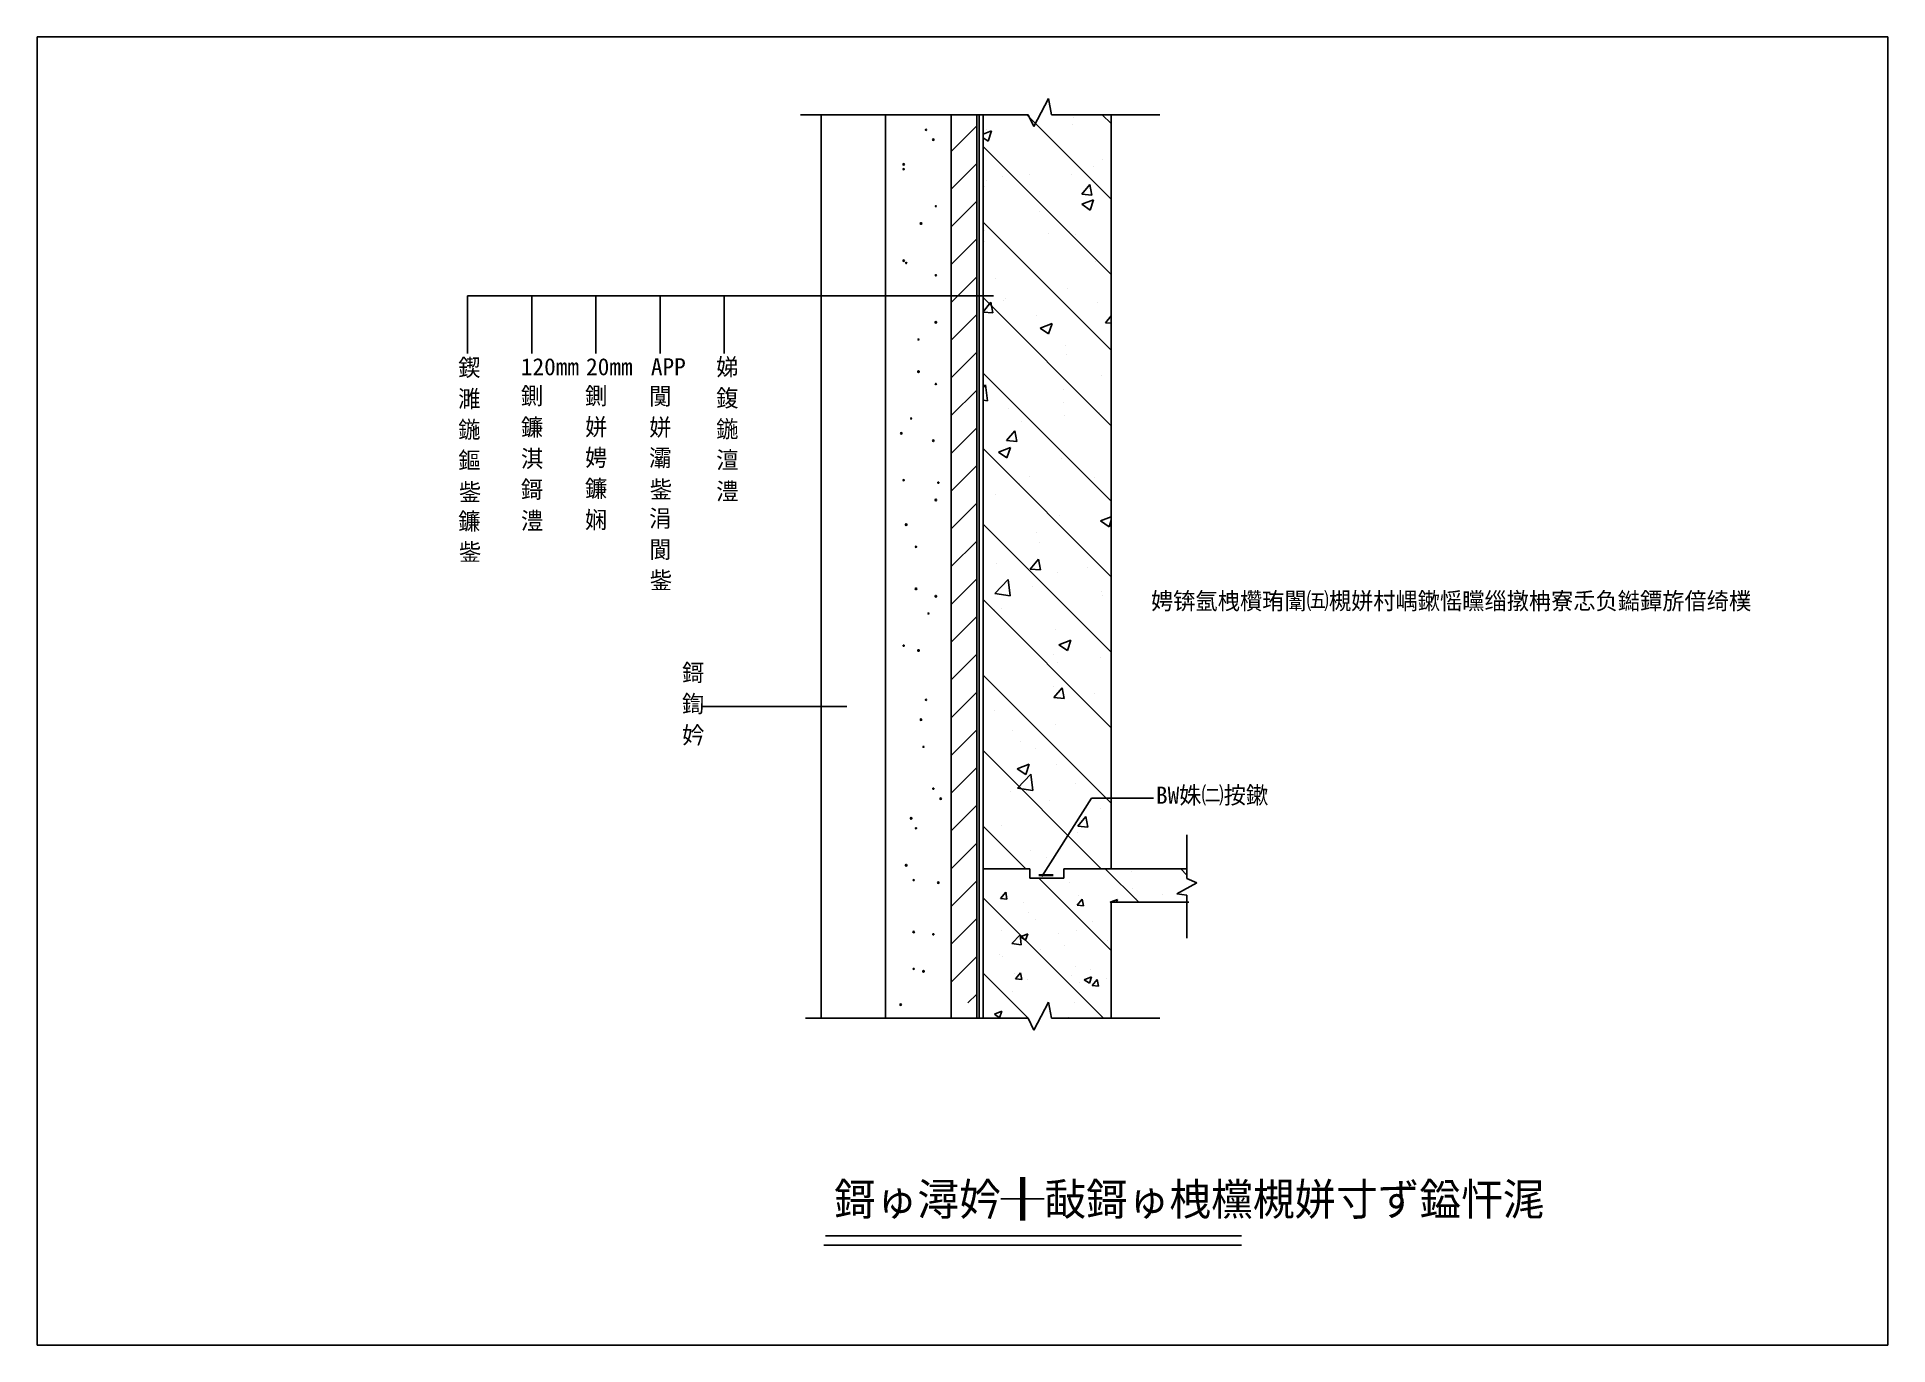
# Model space of a CAD drawing. Header units: metres. Extents: x 0 to 260, y 0 to 184.
import ezdxf

# ---------------------------------------------------------------- set-up
doc = ezdxf.new("R2010")
doc.units = ezdxf.units.M
doc.layers.add(' ', color=7, linetype='Continuous')

msp = doc.modelspace()

# ---------------------------------------------------------------- linework, layer by layer
for p, q in [((259.82, 183.71), (0, 183.71)), ((0, 183.71), (0, 0)), ((259.82, 0), (259.82, 183.71)), ((139.93, 171.14), (141.98, 175.06)), ((141.98, 175.06), (142.38, 172.8)), ((107.17, 172.8), (139.14, 172.8)), ((110.08, 172.8), (110.08, 45.89)), ((119.08, 172.8), (119.08, 45.89)), ((128.3, 172.8), (128.3, 45.89)), ((131.9, 172.8), (131.9, 45.89)), ((132.26, 172.8), (132.26, 45.89)), ((132.79, 172.8), (132.79, 45.89)), ((150.79, 160.94), (138.93, 172.8)), ((139.14, 172.8), (139.93, 171.14)), ((142.38, 172.8), (157.63, 172.8)), ((145.56, 172.38), (145.56, 172.38)), ((150.79, 171.54), (149.53, 172.8)), ((150.79, 172.8), (150.79, 66.88)), ((128.3, 167.65), (131.9, 171.25)), ((132.79, 170.05), (133.99, 170.51)), ((132.79, 169.55), (133.5, 169.06)), ((133.24, 170.69), (133.24, 170.69)), ((133.5, 169.06), (133.99, 170.51)), ((145.42, 171.44), (145.42, 171.44)), ((150.79, 150.33), (132.79, 168.33)), ((149.55, 166.56), (149.55, 166.56)), ((128.3, 162.35), (131.9, 165.95)), ((135.55, 164.16), (135.55, 164.16)), ((139.25, 164.39), (139.25, 164.39)), ((145.27, 164.39), (145.27, 164.39)), ((148.34, 165.59), (148.34, 165.59)), ((132.95, 162.7), (132.95, 162.7)), ((133.24, 163.6), (133.24, 163.6)), ((146.64, 161.63), (147.8, 163)), ((146.64, 161.63), (148.08, 161.5)), ((148.07, 161.5), (147.8, 163)), ((128.3, 157.05), (131.9, 160.65)), ((140.75, 159.18), (140.75, 159.18)), ((146.64, 160.21), (148.32, 160.85)), ((146.64, 160.21), (147.83, 159.4)), ((147.83, 159.4), (148.32, 160.85)), ((150.79, 139.72), (132.79, 157.72)), ((133, 156.49), (133, 156.49)), ((142.02, 156.12), (142.02, 156.12)), ((144.98, 156.4), (144.98, 156.4)), ((145.81, 155.95), (145.81, 155.95)), ((128.3, 151.74), (131.9, 155.34)), ((132.93, 154.92), (132.93, 154.92)), ((148.56, 152.24), (148.56, 152.24)), ((128.3, 146.44), (131.9, 150.04)), ((134.56, 149.84), (134.56, 149.84)), ((144.69, 148.41), (144.69, 148.41)), ((60.45, 147.36), (60.45, 139.25)), ((60.45, 147.36), (134.26, 147.36)), ((69.45, 147.36), (69.45, 139.25)), ((78.45, 147.36), (78.45, 139.25)), ((87.45, 147.36), (87.45, 139.25)), ((96.45, 147.36), (96.45, 139.25)), ((150.79, 129.12), (132.79, 147.12)), ((132.79, 145.11), (133.91, 146.46)), ((134.19, 144.95), (133.91, 146.46)), ((135.71, 146.65), (135.71, 146.65)), ((135.98, 146.98), (135.98, 146.98)), ((148.79, 146.43), (148.79, 146.43)), ((128.3, 141.14), (131.9, 144.74)), ((132.79, 145.08), (134.19, 144.95)), ((140.31, 144.57), (140.31, 144.57)), ((140.8, 142.8), (142.48, 143.45)), ((141.99, 142), (142.48, 143.45)), ((149.97, 143.57), (150.79, 144.55)), ((149.97, 143.57), (150.79, 143.5)), ((140.8, 142.8), (141.99, 142)), ((144.4, 140.42), (144.4, 140.42)), ((128.3, 135.83), (131.9, 139.43)), ((144.55, 139.18), (144.55, 139.18)), ((150.56, 139.98), (150.56, 139.98)), ((150.79, 118.51), (132.79, 136.51)), ((149.48, 136.17), (149.48, 136.17)), ((128.3, 130.53), (131.9, 134.13)), ((132.79, 134.5), (133.15, 134.87)), ((132.79, 132.69), (133.41, 132.59)), ((133.41, 132.59), (133.14, 134.87)), ((135.48, 133.77), (135.48, 133.77)), ((144.11, 134.17), (144.11, 134.17)), ((136.36, 131.49), (136.36, 131.49)), ((144.1, 132.43), (144.1, 132.43)), ((144.25, 130.51), (144.25, 130.51)), ((149.17, 130.95), (149.17, 130.95)), ((128.3, 125.23), (131.9, 128.83)), ((136.09, 127.03), (137.24, 128.4)), ((137.52, 126.9), (137.24, 128.4)), ((138.24, 129.72), (138.24, 129.72)), ((150.79, 107.9), (132.79, 125.9)), ((134.96, 125.4), (136.64, 126.04)), ((134.96, 125.4), (136.15, 124.59)), ((136.09, 127.03), (137.52, 126.9)), ((136.15, 124.59), (136.64, 126.04)), ((128.3, 119.92), (131.9, 123.52)), ((143.81, 124.44), (143.81, 124.44)), ((147.02, 122.24), (147.02, 122.24)), ((137.93, 121.04), (137.93, 121.04)), ((139.34, 121.97), (139.34, 121.97)), ((148.49, 121.85), (148.49, 121.85)), ((128.3, 114.62), (131.9, 118.22)), ((134.49, 119.45), (134.49, 119.45)), ((150.79, 97.3), (132.79, 115.3)), ((143.52, 116.45), (143.52, 116.45)), ((149.28, 115.74), (150.79, 116.31)), ((149.28, 115.74), (150.48, 114.93)), ((150.48, 114.93), (150.79, 115.86)), ((128.3, 109.32), (131.9, 112.92)), ((140.24, 114.18), (140.24, 114.18)), ((140.71, 112.77), (140.71, 112.77)), ((134.66, 109.71), (134.66, 109.71)), ((139.42, 108.97), (140.57, 110.35)), ((140.85, 108.85), (140.57, 110.35)), ((147.48, 109.17), (147.48, 109.17)), ((128.3, 104.01), (131.9, 107.61)), ((134.46, 105.57), (136.33, 107.52)), ((136.59, 105.24), (136.33, 107.52)), ((139.42, 108.97), (140.85, 108.85)), ((143.23, 108.46), (143.23, 108.46)), ((150.79, 86.69), (132.79, 104.69)), ((134.46, 105.57), (136.59, 105.24)), ((139.73, 106.48), (139.73, 106.48)), ((149.41, 105.78), (149.41, 105.78)), ((149.55, 105.3), (149.55, 105.3)), ((128.3, 98.71), (131.9, 102.31)), ((134.39, 103.31), (134.39, 103.31)), ((135.41, 103.38), (135.41, 103.38)), ((142.94, 100.47), (142.94, 100.47)), ((143.44, 98.33), (145.12, 98.98)), ((144.64, 97.53), (145.12, 98.98)), ((128.3, 93.41), (131.9, 97.01)), ((142.7, 96.97), (142.7, 96.97)), ((143.44, 98.33), (144.64, 97.53)), ((149.25, 96.63), (149.25, 96.63)), ((150.79, 76.08), (132.79, 94.08)), ((143.24, 95.84), (143.24, 95.84)), ((128.3, 88.1), (131.9, 91.71)), ((142.65, 92.48), (142.65, 92.48)), ((142.75, 90.92), (143.9, 92.3)), ((144.18, 90.8), (143.9, 92.3)), ((148.42, 91.46), (148.42, 91.46)), ((113.69, 89.68), (93.24, 89.68)), ((134.42, 89.06), (134.42, 89.06)), ((142.75, 90.92), (144.18, 90.8)), ((128.3, 82.8), (131.9, 86.4)), ((136.92, 86.37), (136.92, 86.37)), ((142.93, 87.16), (142.93, 87.16)), ((149.38, 66.88), (132.79, 83.48)), ((138.03, 84.7), (138.03, 84.7)), ((140.17, 83.79), (140.17, 83.79)), ((142.35, 84.49), (142.35, 84.49)), ((128.3, 77.5), (131.9, 81.1)), ((137.6, 80.93), (139.28, 81.57)), ((137.6, 80.93), (138.8, 80.12)), ((138.8, 80.12), (139.28, 81.57)), ((143.09, 81.48), (143.09, 81.48)), ((137.64, 78.22), (139.51, 80.17)), ((137.64, 78.22), (139.77, 77.89)), ((139.77, 77.89), (139.51, 80.17)), ((145.71, 78.89), (145.71, 78.89)), ((128.3, 72.2), (131.9, 75.8)), ((136.62, 77.7), (136.62, 77.7)), ((148.03, 76.8), (141.04, 65.8)), ((142.06, 76.51), (142.06, 76.51)), ((148.03, 76.8), (156.73, 76.8)), ((149.34, 75.39), (149.34, 75.39)), ((138.78, 66.88), (132.79, 72.87)), ((135.34, 72.99), (135.34, 72.99)), ((146.08, 72.87), (147.23, 74.25)), ((146.08, 72.87), (147.51, 72.74)), ((147.51, 72.74), (147.23, 74.25)), ((128.3, 66.89), (131.9, 70.49)), ((133.25, 72.5), (133.25, 72.5)), ((146.06, 71.96), (146.06, 71.96)), ((161.41, 71.65), (161.41, 65.53)), ((139.39, 69.43), (139.39, 69.43)), ((141.77, 68.52), (141.77, 68.52)), ((128.3, 61.59), (131.9, 65.19)), ((139.35, 66.88), (132.79, 66.88)), ((139.31, 66.18), (139.31, 66.18)), ((139.35, 66.86), (139.33, 66.88)), ((139.35, 65.59), (139.35, 66.88)), ((139.35, 65.59), (144.14, 65.59)), ((150.79, 55.42), (140.61, 65.59)), ((140.64, 66.03), (142.64, 66.03)), ((140.64, 65.92), (142.63, 65.92)), ((161.41, 66.88), (144.14, 66.88)), ((144.14, 65.59), (144.14, 66.88)), ((144.87, 65.02), (144.87, 65.02)), ((154.64, 62.18), (149.93, 66.88)), ((153.61, 66.52), (153.61, 66.52)), ((159.13, 66.82), (159.13, 66.82)), ((161.41, 66.01), (160.54, 66.88)), ((161.41, 65.53), (162.8, 64.91)), ((149.71, 45.89), (132.79, 62.82)), ((135.25, 62.71), (135.97, 63.58)), ((135.25, 62.71), (136.14, 62.64)), ((136.14, 62.64), (135.97, 63.58)), ((136.12, 63.52), (136.12, 63.52)), ((146.01, 61.77), (146.73, 62.64)), ((146.17, 63.15), (146.17, 63.15)), ((146.9, 61.7), (146.73, 62.64)), ((150.63, 62.18), (151.68, 62.58)), ((151.54, 62.18), (151.68, 62.58)), ((153.74, 64.11), (153.74, 64.11)), ((154.27, 62.75), (154.27, 62.75)), ((158.03, 63.25), (158.03, 63.25)), ((162.8, 64.91), (159.98, 63.37)), ((159.98, 63.37), (161.41, 63.18)), ((161.41, 63.18), (161.41, 57.12)), ((128.3, 56.29), (131.9, 59.89)), ((135.36, 60.26), (135.36, 60.26)), ((138.46, 62.1), (138.46, 62.1)), ((139.12, 60.76), (139.12, 60.76)), ((140.2, 59.83), (140.2, 59.83)), ((144.8, 61.51), (144.8, 61.51)), ((146.01, 61.77), (146.9, 61.7)), ((150.63, 62.18), (150.79, 62.07)), ((150.79, 62.18), (150.79, 45.89)), ((161.67, 62.18), (150.79, 62.18)), ((135.35, 58.16), (135.35, 58.16)), ((136.82, 56.4), (137.99, 57.62)), ((138.16, 56.2), (137.99, 57.62)), ((138.03, 57.34), (139.08, 57.75)), ((138.03, 57.34), (138.77, 56.84)), ((138.77, 56.84), (139.08, 57.75)), ((143.36, 57.82), (143.36, 57.82)), ((145.98, 58.16), (145.98, 58.16)), ((148.2, 59.5), (148.2, 59.5)), ((128.3, 50.98), (131.9, 54.58)), ((135.17, 54.84), (135.17, 54.84)), ((135.5, 54.57), (135.5, 54.57)), ((136.82, 56.4), (138.16, 56.2)), ((138.28, 57.1), (138.28, 57.1)), ((140.85, 55.59), (140.85, 55.59)), ((144.25, 56.07), (144.25, 56.07)), ((150.33, 56.84), (150.33, 56.84)), ((139.11, 45.89), (132.79, 52.21)), ((137.21, 52.21), (137.21, 52.21)), ((137.33, 51.43), (138.05, 52.29)), ((138.22, 51.35), (138.05, 52.29)), ((138.1, 52.11), (138.1, 52.11)), ((145.8, 53.17), (145.8, 53.17)), ((147.84, 52.78), (147.84, 52.78)), ((136.91, 49.67), (136.91, 49.67)), ((137.33, 51.43), (138.22, 51.35)), ((139.09, 51.27), (139.09, 51.27)), ((145.22, 51.87), (145.22, 51.87)), ((146.38, 50.92), (146.38, 50.92)), ((146.98, 51.3), (148.03, 51.71)), ((146.98, 51.3), (147.73, 50.8)), ((147.73, 50.8), (148.03, 51.71)), ((148.09, 50.49), (148.81, 51.35)), ((148.09, 50.49), (148.98, 50.41)), ((148.98, 50.41), (148.81, 51.35)), ((150.14, 51.41), (150.14, 51.41)), ((130.68, 48.06), (131.9, 49.28)), ((134.38, 46.47), (135.43, 46.87)), ((135.12, 45.96), (135.43, 46.87)), ((137.92, 47.12), (137.92, 47.12)), ((139.93, 44.23), (141.98, 48.15)), ((141.98, 48.15), (142.38, 45.89)), ((145.62, 48.17), (145.62, 48.17)), ((139.14, 45.89), (107.87, 45.89)), ((134.38, 46.47), (135.12, 45.96)), ((139.14, 45.89), (139.93, 44.23)), ((142.38, 45.89), (157.63, 45.89)), ((144.82, 46.03), (144.82, 46.03)), ((110.43, 14.03), (169.07, 14.03)), ((110.67, 15.33), (169.07, 15.33)), ((0, 0), (259.82, 0))]:
    msp.add_line(p, q)
for centre, radius, start, end in [((124.78, 170.68), 0.08, 0, 180), ((124.78, 170.68), 0.08, -180, 0), ((125.82, 169.3), 0.11, 0, 180), ((125.82, 169.3), 0.11, -180, 0), ((121.66, 165.83), 0.11, 0, 180), ((121.66, 165.83), 0.11, -180, 0), ((121.66, 165.14), 0.08, 0, 180), ((121.66, 165.14), 0.08, -180, 0), ((126.17, 159.94), 0.08, 0, 180), ((126.17, 159.94), 0.08, -180, 0), ((124.09, 157.51), 0.11, 0, 180), ((124.09, 157.51), 0.11, -180, 0), ((121.66, 152.31), 0.11, 0, 180), ((121.66, 152.31), 0.11, -180, 0), ((122.01, 151.96), 0.08, 0, 180), ((122.01, 151.96), 0.08, -180, 0), ((126.17, 150.23), 0.08, 0, 180), ((126.17, 150.23), 0.08, -180, 0), ((126.17, 143.64), 0.11, 0, 180), ((126.17, 143.64), 0.11, -180, 0), ((123.74, 141.22), 0.08, 0, 180), ((123.74, 141.22), 0.08, -180, 0), ((123.74, 136.71), 0.11, 0, 180), ((123.74, 136.71), 0.11, -180, 0), ((126.17, 134.98), 0.08, 0, 180), ((126.17, 134.98), 0.08, -180, 0), ((122.7, 130.12), 0.08, 0, 180), ((122.7, 130.12), 0.08, -180, 0), ((121.31, 128.04), 0.11, 0, 180), ((121.31, 128.04), 0.11, -180, 0), ((125.82, 127), 0.11, 0, 180), ((125.82, 127), 0.11, -180, 0), ((121.66, 121.46), 0.08, 0, 180), ((121.66, 121.46), 0.08, -180, 0), ((126.52, 121.11), 0.08, 0, 180), ((126.52, 121.11), 0.08, -180, 0), ((126.17, 118.68), 0.11, 0, 180), ((126.17, 118.68), 0.11, -180, 0), ((122.01, 115.22), 0.11, 0, 180), ((122.01, 115.22), 0.11, -180, 0), ((123.39, 112.1), 0.08, 0, 180), ((123.39, 112.1), 0.08, -180, 0), ((123.39, 106.2), 0.11, 0, 180), ((123.39, 106.2), 0.11, -180, 0), ((126.17, 105.16), 0.11, 0, 180), ((126.17, 105.16), 0.11, -180, 0), ((125.13, 102.74), 0.08, 0, 180), ((125.13, 102.74), 0.08, -180, 0), ((121.66, 98.23), 0.08, 0, 180), ((121.66, 98.23), 0.08, -180, 0), ((123.74, 97.54), 0.11, 0, 180), ((123.74, 97.54), 0.11, -180, 0), ((124.78, 90.61), 0.08, 0, 180), ((124.78, 90.61), 0.08, -180, 0), ((124.09, 87.83), 0.11, 0, 180), ((124.09, 87.83), 0.11, -180, 0), ((124.44, 84.02), 0.08, 0, 180), ((124.44, 84.02), 0.08, -180, 0), ((125.82, 78.13), 0.08, 0, 180), ((125.82, 78.13), 0.08, -180, 0), ((126.86, 76.74), 0.11, 0, 180), ((126.86, 76.74), 0.11, -180, 0), ((122.7, 73.97), 0.11, 0, 180), ((122.7, 73.97), 0.11, -180, 0), ((123.39, 72.58), 0.08, 0, 180), ((123.39, 72.58), 0.08, -180, 0), ((122.01, 67.38), 0.11, 0, 180), ((122.01, 67.38), 0.11, -180, 0), ((123.05, 65.3), 0.08, 0, 180), ((123.05, 65.3), 0.08, -180, 0), ((126.52, 64.95), 0.11, 0, 180), ((126.52, 64.95), 0.11, -180, 0), ((123.05, 58.02), 0.11, 0, 180), ((123.05, 58.02), 0.11, -180, 0), ((125.82, 57.67), 0.08, 0, 180), ((125.82, 57.67), 0.08, -180, 0), ((123.05, 52.82), 0.08, 0, 180), ((123.05, 52.82), 0.08, -180, 0), ((124.44, 52.47), 0.11, 0, 180), ((124.44, 52.47), 0.11, -180, 0), ((121.23, 47.8), 0.11, 0, 180), ((121.23, 47.8), 0.11, -180, 0)]:
    msp.add_arc(centre, radius, start, end)

# ---------------------------------------------------------------- texts
at = {"layer": ' '}
for s, p in [('娉锛氬栧欑珛闈㈤槻姘村嵎鏉愮矘缁撴柟寮忎负鐑鐔旂偣绮樸', (156.37, 103.31)), ('BW姝㈡按鏉', (157.07, 76.02))]:
    msp.add_text(s, height=2.4, dxfattribs=at).set_placement(p)
for s, height, p in [('鍥', 2.4, (59.13, 136.08)), ('120mm', 2.4, (67.92, 136.2)), ('20mm', 2.4, (77.07, 136.2)), ('APP', 2.4, (86.17, 136.2)), ('娣', 2.4, (95.34, 136.16)), ('濉', 2.4, (59.13, 131.7)), ('鍘', 2.4, (67.93, 132.1)), ('鍘', 2.4, (76.93, 132.1)), ('闃', 2.4, (85.93, 132.06)), ('鍑', 2.4, (95.34, 131.78)), ('鍦', 2.4, (59.13, 127.37)), ('鐮', 2.4, (67.93, 127.7)), ('姘', 2.4, (76.93, 127.74)), ('姘', 2.4, (85.93, 127.7)), ('鍦', 2.4, (95.34, 127.45)), ('鏂', 2.4, (59.13, 123.04)), ('淇', 2.4, (67.93, 123.3)), ('娉', 2.4, (76.93, 123.44)), ('灞', 2.4, (85.93, 123.41)), ('澶', 2.4, (95.34, 123.09)), ('鈭', 2.4, (59.22, 118.6)), ('鎶', 2.4, (67.93, 118.96)), ('鐮', 2.4, (76.93, 119.09)), ('鈭', 2.4, (86.02, 118.97)), ('澧', 2.4, (95.34, 118.7)), ('鐮', 2.4, (59.13, 114.49)), ('澧', 2.4, (67.93, 114.57)), ('娴', 2.4, (76.93, 114.69)), ('涓', 2.4, (85.93, 114.9)), ('鈭', 2.4, (59.22, 110.18)), ('閬', 2.4, (85.93, 110.52)), ('鈭', 2.4, (86.02, 106.21)), ('鎶', 2.4, (90.55, 93.22)), ('鍧', 2.4, (90.55, 88.85)), ('妗', 2.4, (90.55, 84.46)), ('鎶ゅ潯妗╂敮鎶ゅ栧欓槻姘寸ず鎰忓浘', 4.5, (111.88, 18.22))]:
    msp.add_text(s, height=height).set_placement(p)

doc.saveas('drawing.dxf')
